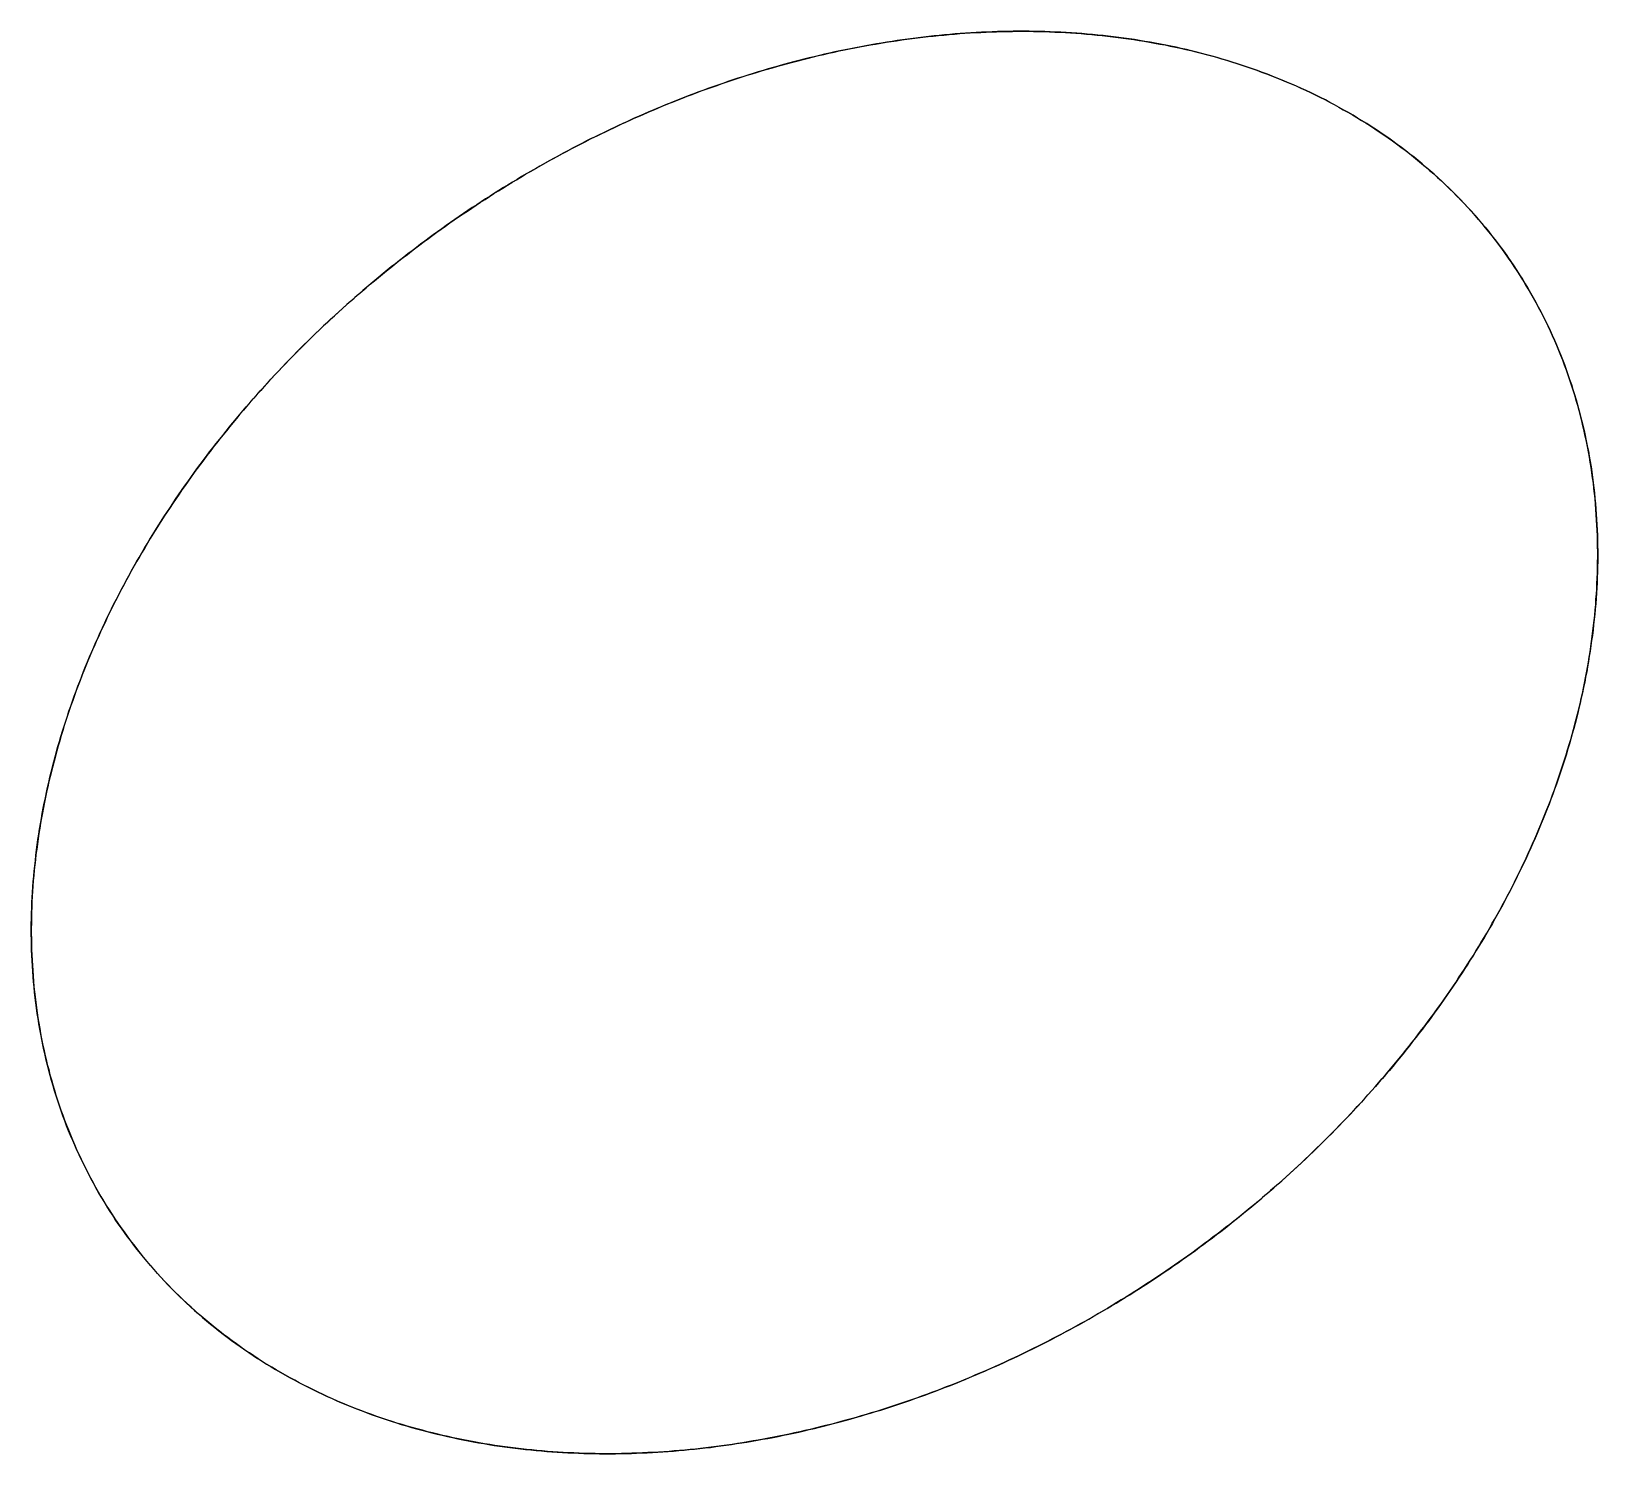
# Model space of a CAD drawing. Extents: x -88 to 61, y -41 to 84.
# Drawn here: x -74.4 to -59.6, y 55.78 to 69.22 of the extents above; entities that cross this region are included whole.
import ezdxf

# ---------------------------------------------------------------- set-up
doc = ezdxf.new("R2010")
doc.units = 0
doc.layers.get('0').update_dxf_attribs({"linetype": 'continuous'})

# ---------------------------------------------------------------- blocks, each defined once
blk = doc.blocks.new('CUT')
at = {"color": 0}
for points in [[(-60.447, 67.089), (-60.418, 67.047), (-60.39, 67.006), (-60.363, 66.964), (-60.336, 66.922), (-60.309, 66.88), (-60.283, 66.837), (-60.257, 66.794), (-60.232, 66.751), (-60.207, 66.708), (-60.183, 66.664), (-60.16, 66.62), (-60.136, 66.576), (-60.114, 66.531), (-60.091, 66.486), (-60.07, 66.441), (-60.048, 66.396), (-60.027, 66.351), (-60.007, 66.305), (-59.987, 66.259), (-59.968, 66.213), (-59.949, 66.167), (-59.931, 66.12), (-59.913, 66.073), (-59.896, 66.026), (-59.879, 65.979), (-59.863, 65.932), (-59.847, 65.885), (-59.832, 65.837), (-59.817, 65.789), (-59.802, 65.741), (-59.789, 65.693), (-59.775, 65.645), (-59.762, 65.597), (-59.75, 65.548), (-59.738, 65.5), (-59.727, 65.451), (-59.716, 65.402), (-59.706, 65.353), (-59.696, 65.304), (-59.686, 65.255), (-59.678, 65.206), (-59.669, 65.157), (-59.661, 65.107), (-59.654, 65.058), (-59.647, 65.008), (-59.64, 64.959), (-59.634, 64.909), (-59.629, 64.86), (-59.624, 64.81), (-59.619, 64.76), (-59.615, 64.71), (-59.611, 64.66), (-59.608, 64.61), (-59.605, 64.561), (-59.603, 64.511), (-59.601, 64.461), (-59.6, 64.411), (-59.599, 64.361), (-59.598, 64.311), (-59.598, 64.261), (-59.598, 64.211), (-59.599, 64.161), (-59.601, 64.111), (-59.602, 64.061), (-59.604, 64.011), (-59.607, 63.961), (-59.61, 63.911), (-59.613, 63.861), (-59.617, 63.811), (-59.621, 63.761), (-59.626, 63.712), (-59.631, 63.662), (-59.636, 63.612), (-59.642, 63.562), (-59.648, 63.513), (-59.655, 63.463), (-59.662, 63.414), (-59.669, 63.364), (-59.677, 63.315), (-59.685, 63.266), (-59.694, 63.216), (-59.702, 63.167), (-59.712, 63.118), (-59.721, 63.069), (-59.731, 63.02), (-59.742, 62.971), (-59.753, 62.922), (-59.764, 62.873), (-59.775, 62.825), (-59.787, 62.776), (-59.799, 62.728), (-59.812, 62.679), (-59.825, 62.631), (-59.838, 62.583), (-59.851, 62.535), (-59.865, 62.487), (-59.879, 62.439), (-59.894, 62.391), (-59.909, 62.343), (-59.924, 62.295), (-59.94, 62.248), (-59.956, 62.201), (-59.972, 62.153), (-59.988, 62.106), (-60.005, 62.059), (-60.022, 62.012), (-60.04, 61.965), (-60.057, 61.918), (-60.075, 61.872), (-60.094, 61.825), (-60.112, 61.779), (-60.131, 61.733), (-60.151, 61.686), (-60.17, 61.64), (-60.19, 61.594), (-60.21, 61.549), (-60.23, 61.503), (-60.251, 61.457), (-60.272, 61.412), (-60.293, 61.367), (-60.315, 61.322), (-60.336, 61.277), (-60.359, 61.232), (-60.381, 61.187), (-60.403, 61.142), (-60.426, 61.098), (-60.449, 61.054), (-60.473, 61.009), (-60.496, 60.965), (-60.52, 60.921), (-60.544, 60.878), (-60.569, 60.834), (-60.593, 60.79), (-60.618, 60.747), (-60.643, 60.704), (-60.669, 60.661), (-60.694, 60.618), (-60.72, 60.575), (-60.746, 60.532), (-60.773, 60.49), (-60.799, 60.448), (-60.826, 60.405), (-60.853, 60.363), (-60.88, 60.321), (-60.908, 60.28), (-60.936, 60.238), (-60.964, 60.197), (-60.992, 60.155), (-61.02, 60.114), (-61.049, 60.073), (-61.078, 60.032), (-61.107, 59.992), (-61.136, 59.951), (-61.165, 59.911), (-61.195, 59.87), (-61.225, 59.83), (-61.255, 59.79), (-61.285, 59.751), (-61.316, 59.711), (-61.347, 59.672), (-61.378, 59.632), (-61.409, 59.593), (-61.44, 59.554), (-61.472, 59.515), (-61.503, 59.477), (-61.535, 59.438), (-61.567, 59.4), (-61.6, 59.362), (-61.632, 59.324), (-61.665, 59.286), (-61.698, 59.248), (-61.731, 59.211), (-61.764, 59.174), (-61.798, 59.136), (-61.831, 59.099), (-61.865, 59.063), (-61.899, 59.026), (-61.933, 58.989), (-61.967, 58.953), (-62.002, 58.917), (-62.037, 58.881), (-62.072, 58.845), (-62.107, 58.809), (-62.142, 58.774), (-62.177, 58.739), (-62.213, 58.703), (-62.249, 58.668), (-62.285, 58.634), (-62.321, 58.599), (-62.357, 58.565), (-62.393, 58.53), (-62.43, 58.496), (-62.467, 58.462), (-62.503, 58.429), (-62.541, 58.395), (-62.578, 58.362), (-62.615, 58.328), (-62.653, 58.295), (-62.69, 58.263), (-62.728, 58.23), (-62.766, 58.197), (-62.804, 58.165), (-62.843, 58.133), (-62.881, 58.101), (-62.92, 58.069), (-62.958, 58.038), (-62.997, 58.006), (-63.036, 57.975), (-63.076, 57.944), (-63.115, 57.913), (-63.154, 57.882), (-63.194, 57.852), (-63.234, 57.822), (-63.274, 57.792), (-63.314, 57.762), (-63.354, 57.732), (-63.394, 57.702), (-63.435, 57.673), (-63.475, 57.644), (-63.516, 57.615), (-63.557, 57.586), (-63.598, 57.557), (-63.639, 57.529), (-63.681, 57.501), (-63.722, 57.473), (-63.764, 57.445), (-63.805, 57.417), (-63.847, 57.39), (-63.889, 57.363), (-63.931, 57.336), (-63.973, 57.309), (-64.016, 57.282), (-64.058, 57.256), (-64.101, 57.23), (-64.143, 57.204), (-64.186, 57.178), (-64.229, 57.152), (-64.272, 57.127), (-64.315, 57.101), (-64.358, 57.076), (-64.402, 57.052), (-64.445, 57.027), (-64.489, 57.003), (-64.533, 56.978), (-64.577, 56.954), (-64.621, 56.931), (-64.665, 56.907), (-64.709, 56.884), (-64.753, 56.861), (-64.798, 56.838), (-64.842, 56.815), (-64.887, 56.792), (-64.932, 56.77), (-64.977, 56.748), (-65.021, 56.726), (-65.067, 56.705), (-65.112, 56.683), (-65.157, 56.662), (-65.202, 56.641), (-65.248, 56.62), (-65.293, 56.6), (-65.339, 56.579), (-65.385, 56.559), (-65.431, 56.539), (-65.477, 56.52), (-65.523, 56.5), (-65.569, 56.481), (-65.615, 56.462), (-65.662, 56.443), (-65.708, 56.425), (-65.755, 56.407), (-65.801, 56.389), (-65.848, 56.371), (-65.895, 56.353), (-65.942, 56.336), (-65.989, 56.319), (-66.036, 56.302), (-66.083, 56.285), (-66.13, 56.269), (-66.178, 56.253), (-66.225, 56.237), (-66.272, 56.221), (-66.32, 56.206), (-66.368, 56.191), (-66.415, 56.176), (-66.463, 56.161), (-66.511, 56.147), (-66.559, 56.133), (-66.607, 56.119), (-66.655, 56.105), (-66.703, 56.092), (-66.752, 56.079), (-66.8, 56.066), (-66.848, 56.053), (-66.897, 56.041), (-66.945, 56.029), (-66.994, 56.017), (-67.042, 56.005), (-67.091, 55.994), (-67.14, 55.983), (-67.189, 55.972), (-67.238, 55.961), (-67.287, 55.951), (-67.336, 55.941), (-67.385, 55.932), (-67.434, 55.922), (-67.483, 55.913), (-67.532, 55.904), (-67.581, 55.896), (-67.631, 55.887), (-67.68, 55.879), (-67.729, 55.872), (-67.779, 55.864), (-67.828, 55.857), (-67.878, 55.85), (-67.927, 55.844), (-67.977, 55.837), (-68.027, 55.831), (-68.076, 55.826), (-68.126, 55.82), (-68.176, 55.815), (-68.226, 55.81), (-68.275, 55.806), (-68.325, 55.802), (-68.375, 55.798), (-68.425, 55.794), (-68.475, 55.791), (-68.525, 55.788), (-68.575, 55.786), (-68.625, 55.783), (-68.675, 55.781), (-68.725, 55.78), (-68.774, 55.778), (-68.824, 55.777), (-68.874, 55.776), (-68.924, 55.776), (-68.974, 55.776), (-69.024, 55.776), (-69.074, 55.777), (-69.124, 55.778), (-69.174, 55.779), (-69.224, 55.781), (-69.274, 55.783), (-69.324, 55.785), (-69.374, 55.788), (-69.424, 55.791), (-69.474, 55.794), (-69.524, 55.798), (-69.574, 55.802), (-69.624, 55.806), (-69.673, 55.811), (-69.723, 55.816), (-69.773, 55.822), (-69.822, 55.827), (-69.872, 55.834), (-69.922, 55.84), (-69.971, 55.847), (-70.021, 55.854), (-70.07, 55.862), (-70.119, 55.87), (-70.169, 55.879), (-70.218, 55.887), (-70.267, 55.897), (-70.316, 55.906), (-70.365, 55.916), (-70.414, 55.926), (-70.463, 55.937), (-70.512, 55.948), (-70.56, 55.96), (-70.609, 55.972), (-70.657, 55.984), (-70.706, 55.997), (-70.754, 56.01), (-70.802, 56.023), (-70.85, 56.037), (-70.898, 56.051), (-70.946, 56.066), (-70.993, 56.081), (-71.041, 56.097), (-71.088, 56.112), (-71.136, 56.129), (-71.183, 56.145), (-71.23, 56.163), (-71.277, 56.18), (-71.323, 56.198), (-71.37, 56.217), (-71.416, 56.235), (-71.462, 56.255), (-71.508, 56.274), (-71.554, 56.294), (-71.6, 56.315), (-71.645, 56.336), (-71.69, 56.357), (-71.735, 56.379), (-71.78, 56.401), (-71.825, 56.424), (-71.869, 56.447), (-71.913, 56.47), (-71.957, 56.494), (-72.001, 56.518), (-72.044, 56.543), (-72.087, 56.568), (-72.13, 56.594), (-72.173, 56.62), (-72.216, 56.646), (-72.258, 56.673), (-72.3, 56.7), (-72.341, 56.728), (-72.383, 56.756), (-72.424, 56.785), (-72.464, 56.814), (-72.505, 56.843), (-72.545, 56.873), (-72.585, 56.903), (-72.624, 56.934), (-72.664, 56.965), (-72.702, 56.996), (-72.741, 57.028), (-72.779, 57.06), (-72.817, 57.093), (-72.854, 57.126), (-72.892, 57.16), (-72.928, 57.194), (-72.965, 57.228), (-73.001, 57.263), (-73.036, 57.298), (-73.072, 57.333), (-73.107, 57.369), (-73.141, 57.405), (-73.175, 57.442), (-73.209, 57.479), (-73.242, 57.516), (-73.275, 57.554), (-73.307, 57.592), (-73.339, 57.63), (-73.371, 57.669), (-73.402, 57.708), (-73.433, 57.747), (-73.463, 57.787), (-73.493, 57.827), (-73.522, 57.868), (-73.551, 57.909), (-73.58, 57.95), (-73.608, 57.991), (-73.635, 58.033), (-73.662, 58.075), (-73.689, 58.117), (-73.715, 58.16), (-73.741, 58.203), (-73.766, 58.246), (-73.791, 58.289), (-73.815, 58.333), (-73.839, 58.377), (-73.862, 58.421), (-73.885, 58.466), (-73.907, 58.51), (-73.929, 58.555), (-73.95, 58.601), (-73.971, 58.646), (-73.991, 58.692), (-74.011, 58.738), (-74.031, 58.784), (-74.049, 58.83), (-74.068, 58.877), (-74.086, 58.923), (-74.103, 58.97), (-74.12, 59.017), (-74.136, 59.065), (-74.152, 59.112), (-74.167, 59.16), (-74.182, 59.207), (-74.197, 59.255), (-74.21, 59.303), (-74.224, 59.351), (-74.237, 59.4), (-74.249, 59.448), (-74.261, 59.497), (-74.272, 59.545), (-74.283, 59.594), (-74.294, 59.643), (-74.303, 59.692), (-74.313, 59.741), (-74.322, 59.79), (-74.33, 59.84), (-74.338, 59.889), (-74.346, 59.939), (-74.353, 59.988), (-74.359, 60.038), (-74.365, 60.087), (-74.371, 60.137), (-74.376, 60.187), (-74.381, 60.236), (-74.385, 60.286), (-74.389, 60.336), (-74.392, 60.386), (-74.395, 60.436), (-74.397, 60.486), (-74.399, 60.536), (-74.4, 60.586), (-74.401, 60.636), (-74.402, 60.686), (-74.402, 60.736), (-74.402, 60.786), (-74.401, 60.836), (-74.4, 60.886), (-74.398, 60.936), (-74.396, 60.986), (-74.393, 61.036), (-74.39, 61.086), (-74.387, 61.136), (-74.383, 61.185), (-74.379, 61.235), (-74.375, 61.285), (-74.37, 61.335), (-74.364, 61.384), (-74.359, 61.434), (-74.352, 61.484), (-74.346, 61.533), (-74.339, 61.583), (-74.331, 61.632), (-74.324, 61.682), (-74.316, 61.731), (-74.307, 61.78), (-74.298, 61.829), (-74.289, 61.879), (-74.279, 61.928), (-74.269, 61.977), (-74.259, 62.026), (-74.248, 62.074), (-74.237, 62.123), (-74.226, 62.172), (-74.214, 62.22), (-74.202, 62.269), (-74.189, 62.317), (-74.176, 62.366), (-74.163, 62.414), (-74.15, 62.462), (-74.136, 62.51), (-74.122, 62.558), (-74.107, 62.606), (-74.092, 62.654), (-74.077, 62.701), (-74.061, 62.749), (-74.046, 62.796), (-74.029, 62.843), (-74.013, 62.891), (-73.996, 62.938), (-73.979, 62.985), (-73.962, 63.032), (-73.944, 63.078), (-73.926, 63.125), (-73.908, 63.172), (-73.889, 63.218), (-73.87, 63.264), (-73.851, 63.31), (-73.831, 63.356), (-73.812, 63.402), (-73.791, 63.448), (-73.771, 63.494), (-73.75, 63.539), (-73.729, 63.585), (-73.708, 63.63), (-73.687, 63.675), (-73.665, 63.72), (-73.643, 63.765), (-73.621, 63.81), (-73.598, 63.854), (-73.575, 63.899), (-73.552, 63.943), (-73.529, 63.988), (-73.505, 64.032), (-73.481, 64.076), (-73.457, 64.119), (-73.433, 64.163), (-73.408, 64.207), (-73.383, 64.25), (-73.358, 64.293), (-73.333, 64.336), (-73.307, 64.379), (-73.282, 64.422), (-73.255, 64.465), (-73.229, 64.507), (-73.203, 64.549), (-73.176, 64.592), (-73.149, 64.634), (-73.122, 64.676), (-73.094, 64.717), (-73.066, 64.759), (-73.038, 64.801), (-73.01, 64.842), (-72.982, 64.883), (-72.953, 64.924), (-72.924, 64.965), (-72.895, 65.006), (-72.866, 65.046), (-72.837, 65.087), (-72.807, 65.127), (-72.777, 65.167), (-72.747, 65.207), (-72.717, 65.247), (-72.686, 65.286), (-72.656, 65.326), (-72.625, 65.365), (-72.593, 65.404), (-72.562, 65.443), (-72.531, 65.482), (-72.499, 65.521), (-72.467, 65.559), (-72.435, 65.597), (-72.403, 65.636), (-72.37, 65.674), (-72.337, 65.711), (-72.305, 65.749), (-72.271, 65.787), (-72.238, 65.824), (-72.205, 65.861), (-72.171, 65.898), (-72.137, 65.935), (-72.103, 65.972), (-72.069, 66.008), (-72.035, 66.044), (-72, 66.081), (-71.966, 66.117), (-71.931, 66.152), (-71.896, 66.188), (-71.861, 66.224), (-71.825, 66.259), (-71.79, 66.294), (-71.754, 66.329), (-71.718, 66.364), (-71.682, 66.399), (-71.646, 66.433), (-71.609, 66.467), (-71.573, 66.501), (-71.536, 66.535), (-71.499, 66.569), (-71.462, 66.603), (-71.425, 66.636), (-71.388, 66.669), (-71.35, 66.702), (-71.312, 66.735), (-71.274, 66.768), (-71.236, 66.8), (-71.198, 66.833), (-71.16, 66.865), (-71.122, 66.897), (-71.083, 66.929), (-71.044, 66.96), (-71.005, 66.992), (-70.966, 67.023), (-70.927, 67.054), (-70.888, 67.085), (-70.848, 67.115), (-70.809, 67.146), (-70.769, 67.176), (-70.729, 67.206), (-70.689, 67.236), (-70.649, 67.266), (-70.608, 67.296), (-70.568, 67.325), (-70.527, 67.354), (-70.487, 67.383), (-70.446, 67.412), (-70.405, 67.441), (-70.364, 67.469), (-70.322, 67.497), (-70.281, 67.525), (-70.239, 67.553), (-70.198, 67.581), (-70.156, 67.608), (-70.114, 67.635), (-70.072, 67.662), (-70.03, 67.689), (-69.987, 67.716), (-69.945, 67.742), (-69.902, 67.769), (-69.86, 67.795), (-69.817, 67.82), (-69.774, 67.846), (-69.731, 67.872), (-69.688, 67.897), (-69.645, 67.922), (-69.601, 67.947), (-69.558, 67.971), (-69.514, 67.996), (-69.47, 68.02), (-69.426, 68.044), (-69.382, 68.068), (-69.338, 68.091), (-69.294, 68.115), (-69.25, 68.138), (-69.205, 68.161), (-69.161, 68.183), (-69.116, 68.206), (-69.071, 68.228), (-69.027, 68.25), (-68.982, 68.272), (-68.937, 68.294), (-68.891, 68.315), (-68.846, 68.337), (-68.801, 68.358), (-68.755, 68.378), (-68.71, 68.399), (-68.664, 68.419), (-68.618, 68.439), (-68.572, 68.459), (-68.526, 68.479), (-68.48, 68.498), (-68.434, 68.518), (-68.388, 68.537), (-68.342, 68.555), (-68.295, 68.574), (-68.249, 68.592), (-68.202, 68.61), (-68.155, 68.628), (-68.108, 68.646), (-68.062, 68.663), (-68.015, 68.68), (-67.967, 68.697), (-67.92, 68.713), (-67.873, 68.73), (-67.826, 68.746), (-67.778, 68.762), (-67.731, 68.778), (-67.683, 68.793), (-67.636, 68.808), (-67.588, 68.823), (-67.54, 68.838), (-67.492, 68.852), (-67.444, 68.866), (-67.396, 68.88), (-67.348, 68.894), (-67.3, 68.907), (-67.252, 68.921), (-67.204, 68.933), (-67.155, 68.946), (-67.107, 68.959), (-67.058, 68.971), (-67.01, 68.982), (-66.961, 68.994), (-66.912, 69.005), (-66.864, 69.016), (-66.815, 69.027), (-66.766, 69.038), (-66.717, 69.048), (-66.668, 69.058), (-66.619, 69.068), (-66.57, 69.077), (-66.521, 69.086), (-66.471, 69.095), (-66.422, 69.104), (-66.373, 69.112), (-66.323, 69.12), (-66.274, 69.128), (-66.225, 69.135), (-66.175, 69.142), (-66.126, 69.149), (-66.076, 69.156), (-66.026, 69.162), (-65.977, 69.168), (-65.927, 69.174), (-65.877, 69.179), (-65.828, 69.184), (-65.778, 69.189), (-65.728, 69.194), (-65.678, 69.198), (-65.628, 69.202), (-65.579, 69.205), (-65.529, 69.209), (-65.479, 69.212), (-65.429, 69.214), (-65.379, 69.217), (-65.329, 69.219), (-65.279, 69.22), (-65.229, 69.222), (-65.179, 69.223), (-65.129, 69.223), (-65.079, 69.224), (-65.029, 69.224), (-64.979, 69.224), (-64.929, 69.223), (-64.879, 69.222), (-64.829, 69.221), (-64.779, 69.219), (-64.729, 69.217), (-64.679, 69.215), (-64.629, 69.212), (-64.579, 69.209), (-64.529, 69.206), (-64.48, 69.202), (-64.43, 69.198), (-64.38, 69.194), (-64.33, 69.189), (-64.28, 69.184), (-64.231, 69.179), (-64.181, 69.173), (-64.131, 69.167), (-64.082, 69.16), (-64.032, 69.153), (-63.983, 69.146), (-63.933, 69.138), (-63.884, 69.13), (-63.835, 69.122), (-63.786, 69.113), (-63.736, 69.104), (-63.687, 69.095), (-63.638, 69.085), (-63.589, 69.074), (-63.541, 69.064), (-63.492, 69.053), (-63.443, 69.041), (-63.395, 69.029), (-63.346, 69.017), (-63.298, 69.004), (-63.249, 68.991), (-63.201, 68.978), (-63.153, 68.964), (-63.105, 68.95), (-63.058, 68.935), (-63.01, 68.92), (-62.962, 68.905), (-62.915, 68.889), (-62.868, 68.872), (-62.821, 68.856), (-62.774, 68.839), (-62.727, 68.821), (-62.68, 68.803), (-62.634, 68.785), (-62.587, 68.766), (-62.541, 68.747), (-62.495, 68.727), (-62.449, 68.707), (-62.404, 68.687), (-62.358, 68.666), (-62.313, 68.644), (-62.268, 68.623), (-62.223, 68.601), (-62.178, 68.578), (-62.134, 68.555), (-62.09, 68.532), (-62.046, 68.508), (-62.002, 68.483), (-61.959, 68.459), (-61.916, 68.434), (-61.873, 68.408), (-61.83, 68.382), (-61.787, 68.356), (-61.745, 68.329), (-61.703, 68.302), (-61.662, 68.274), (-61.62, 68.246), (-61.579, 68.217), (-61.538, 68.188), (-61.498, 68.159), (-61.458, 68.129), (-61.418, 68.099), (-61.378, 68.068), (-61.339, 68.037), (-61.3, 68.006), (-61.262, 67.974), (-61.224, 67.942), (-61.186, 67.909), (-61.148, 67.876), (-61.111, 67.843), (-61.074, 67.809), (-61.038, 67.775), (-61.002, 67.74), (-60.966, 67.705), (-60.931, 67.669), (-60.896, 67.634), (-60.861, 67.597), (-60.827, 67.561), (-60.794, 67.524), (-60.76, 67.487), (-60.727, 67.449), (-60.695, 67.411), (-60.663, 67.373), (-60.631, 67.334), (-60.6, 67.295), (-60.569, 67.255), (-60.539, 67.216), (-60.509, 67.176), (-60.48, 67.135), (-60.451, 67.094)], [(-60.447, 67.089), (-60.476, 67.129), (-60.505, 67.17), (-60.535, 67.21), (-60.565, 67.25), (-60.596, 67.289), (-60.627, 67.328), (-60.658, 67.367), (-60.69, 67.406), (-60.723, 67.444), (-60.756, 67.481), (-60.789, 67.519), (-60.823, 67.556), (-60.857, 67.592), (-60.891, 67.629), (-60.926, 67.664), (-60.961, 67.7), (-60.997, 67.735), (-61.033, 67.77), (-61.069, 67.804), (-61.106, 67.838), (-61.143, 67.872), (-61.18, 67.905), (-61.218, 67.937), (-61.256, 67.97), (-61.295, 68.002), (-61.334, 68.033), (-61.373, 68.064), (-61.412, 68.095), (-61.452, 68.125), (-61.492, 68.155), (-61.533, 68.184), (-61.573, 68.213), (-61.615, 68.242), (-61.656, 68.27), (-61.697, 68.298), (-61.739, 68.325), (-61.781, 68.352), (-61.824, 68.378), (-61.867, 68.404), (-61.91, 68.43), (-61.953, 68.455), (-61.996, 68.48), (-62.04, 68.504), (-62.084, 68.528), (-62.128, 68.552), (-62.172, 68.575), (-62.217, 68.597), (-62.262, 68.62), (-62.307, 68.641), (-62.352, 68.663), (-62.397, 68.684), (-62.443, 68.704), (-62.489, 68.724), (-62.535, 68.744), (-62.581, 68.763), (-62.627, 68.782), (-62.674, 68.801), (-62.72, 68.819), (-62.767, 68.836), (-62.814, 68.853), (-62.861, 68.87), (-62.908, 68.886), (-62.956, 68.902), (-63.003, 68.918), (-63.051, 68.933), (-63.099, 68.948), (-63.147, 68.962), (-63.195, 68.976), (-63.243, 68.989), (-63.291, 69.003), (-63.339, 69.015), (-63.388, 69.028), (-63.436, 69.039), (-63.485, 69.051), (-63.534, 69.062), (-63.583, 69.073), (-63.632, 69.083), (-63.681, 69.093), (-63.73, 69.103), (-63.779, 69.112), (-63.828, 69.121), (-63.877, 69.129), (-63.927, 69.137), (-63.976, 69.145), (-64.025, 69.152), (-64.075, 69.159), (-64.125, 69.166), (-64.174, 69.172), (-64.224, 69.178), (-64.273, 69.184), (-64.323, 69.189), (-64.373, 69.193), (-64.423, 69.198), (-64.473, 69.202), (-64.522, 69.206), (-64.572, 69.209), (-64.622, 69.212), (-64.672, 69.215), (-64.722, 69.217), (-64.772, 69.219), (-64.822, 69.221), (-64.872, 69.222), (-64.922, 69.223), (-64.972, 69.224), (-65.022, 69.224), (-65.072, 69.224), (-65.122, 69.224), (-65.172, 69.223), (-65.222, 69.222), (-65.272, 69.221), (-65.322, 69.219), (-65.372, 69.217), (-65.422, 69.215), (-65.472, 69.212), (-65.522, 69.209), (-65.572, 69.206), (-65.622, 69.202), (-65.671, 69.199), (-65.721, 69.194), (-65.771, 69.19), (-65.821, 69.185), (-65.87, 69.18), (-65.92, 69.175), (-65.97, 69.169), (-66.02, 69.163), (-66.069, 69.157), (-66.119, 69.15), (-66.168, 69.143), (-66.218, 69.136), (-66.267, 69.129), (-66.317, 69.121), (-66.366, 69.113), (-66.415, 69.105), (-66.465, 69.096), (-66.514, 69.088), (-66.563, 69.078), (-66.612, 69.069), (-66.661, 69.059), (-66.71, 69.049), (-66.759, 69.039), (-66.808, 69.029), (-66.857, 69.018), (-66.905, 69.007), (-66.954, 68.996), (-67.003, 68.984), (-67.051, 68.972), (-67.1, 68.96), (-67.148, 68.948), (-67.197, 68.935), (-67.245, 68.922), (-67.293, 68.909), (-67.342, 68.896), (-67.39, 68.882), (-67.438, 68.868), (-67.486, 68.854), (-67.533, 68.84), (-67.581, 68.825), (-67.629, 68.81), (-67.677, 68.795), (-67.724, 68.78), (-67.772, 68.764), (-67.819, 68.748), (-67.867, 68.732), (-67.914, 68.716), (-67.961, 68.699), (-68.008, 68.682), (-68.055, 68.665), (-68.102, 68.648), (-68.149, 68.63), (-68.195, 68.613), (-68.242, 68.595), (-68.289, 68.576), (-68.335, 68.558), (-68.381, 68.539), (-68.428, 68.52), (-68.474, 68.501), (-68.52, 68.482), (-68.566, 68.462), (-68.612, 68.442), (-68.658, 68.422), (-68.703, 68.402), (-68.749, 68.381), (-68.794, 68.36), (-68.84, 68.34), (-68.885, 68.318), (-68.93, 68.297), (-68.975, 68.275), (-69.02, 68.253), (-69.065, 68.231), (-69.11, 68.209), (-69.155, 68.187), (-69.199, 68.164), (-69.244, 68.141), (-69.288, 68.118), (-69.332, 68.095), (-69.376, 68.071), (-69.42, 68.047), (-69.464, 68.023), (-69.508, 67.999), (-69.552, 67.975), (-69.595, 67.95), (-69.638, 67.925), (-69.682, 67.9), (-69.725, 67.875), (-69.768, 67.85), (-69.811, 67.824), (-69.854, 67.798), (-69.896, 67.772), (-69.939, 67.746), (-69.982, 67.72), (-70.024, 67.693), (-70.066, 67.666), (-70.108, 67.639), (-70.15, 67.612), (-70.192, 67.584), (-70.234, 67.557), (-70.275, 67.529), (-70.317, 67.501), (-70.358, 67.473), (-70.399, 67.444), (-70.44, 67.416), (-70.481, 67.387), (-70.522, 67.358), (-70.562, 67.329), (-70.603, 67.3), (-70.643, 67.27), (-70.683, 67.24), (-70.723, 67.211), (-70.763, 67.18), (-70.803, 67.15), (-70.843, 67.12), (-70.882, 67.089), (-70.922, 67.058), (-70.961, 67.027), (-71, 66.996), (-71.039, 66.965), (-71.078, 66.933), (-71.116, 66.901), (-71.155, 66.869), (-71.193, 66.837), (-71.231, 66.805), (-71.269, 66.772), (-71.307, 66.74), (-71.345, 66.707), (-71.382, 66.674), (-71.42, 66.641), (-71.457, 66.607), (-71.494, 66.574), (-71.531, 66.54), (-71.568, 66.506), (-71.604, 66.472), (-71.641, 66.438), (-71.677, 66.403), (-71.713, 66.369), (-71.749, 66.334), (-71.785, 66.299), (-71.82, 66.264), (-71.856, 66.229), (-71.891, 66.193), (-71.926, 66.157), (-71.961, 66.122), (-71.996, 66.086), (-72.03, 66.05), (-72.064, 66.013), (-72.099, 65.977), (-72.133, 65.94), (-72.166, 65.903), (-72.2, 65.866), (-72.234, 65.829), (-72.267, 65.792), (-72.3, 65.754), (-72.333, 65.717), (-72.366, 65.679), (-72.398, 65.641), (-72.43, 65.603), (-72.463, 65.564), (-72.494, 65.526), (-72.526, 65.487), (-72.558, 65.448), (-72.589, 65.41), (-72.62, 65.37), (-72.651, 65.331), (-72.682, 65.292), (-72.712, 65.252), (-72.743, 65.212), (-72.773, 65.172), (-72.803, 65.132), (-72.833, 65.092), (-72.862, 65.052), (-72.891, 65.011), (-72.92, 64.971), (-72.949, 64.93), (-72.978, 64.889), (-73.006, 64.848), (-73.034, 64.806), (-73.062, 64.765), (-73.09, 64.723), (-73.118, 64.682), (-73.145, 64.64), (-73.172, 64.598), (-73.199, 64.555), (-73.225, 64.513), (-73.252, 64.471), (-73.278, 64.428), (-73.304, 64.385), (-73.329, 64.342), (-73.355, 64.299), (-73.38, 64.256), (-73.405, 64.213), (-73.43, 64.169), (-73.454, 64.125), (-73.478, 64.082), (-73.502, 64.038), (-73.526, 63.994), (-73.549, 63.949), (-73.572, 63.905), (-73.595, 63.861), (-73.618, 63.816), (-73.64, 63.771), (-73.662, 63.726), (-73.684, 63.681), (-73.705, 63.636), (-73.727, 63.591), (-73.748, 63.546), (-73.768, 63.5), (-73.789, 63.455), (-73.809, 63.409), (-73.829, 63.363), (-73.848, 63.317), (-73.867, 63.271), (-73.886, 63.224), (-73.905, 63.178), (-73.923, 63.132), (-73.941, 63.085), (-73.959, 63.038), (-73.977, 62.991), (-73.994, 62.944), (-74.011, 62.897), (-74.027, 62.85), (-74.043, 62.803), (-74.059, 62.755), (-74.075, 62.708), (-74.09, 62.66), (-74.105, 62.612), (-74.119, 62.565), (-74.134, 62.517), (-74.148, 62.469), (-74.161, 62.421), (-74.174, 62.372), (-74.187, 62.324), (-74.2, 62.276), (-74.212, 62.227), (-74.224, 62.179), (-74.236, 62.13), (-74.247, 62.081), (-74.257, 62.032), (-74.268, 61.983), (-74.278, 61.935), (-74.288, 61.885), (-74.297, 61.836), (-74.306, 61.787), (-74.314, 61.738), (-74.323, 61.689), (-74.33, 61.639), (-74.338, 61.59), (-74.345, 61.54), (-74.351, 61.491), (-74.358, 61.441), (-74.364, 61.391), (-74.369, 61.342), (-74.374, 61.292), (-74.379, 61.242), (-74.383, 61.192), (-74.387, 61.142), (-74.39, 61.093), (-74.393, 61.043), (-74.396, 60.993), (-74.398, 60.943), (-74.399, 60.893), (-74.401, 60.843), (-74.401, 60.793), (-74.402, 60.743), (-74.402, 60.693), (-74.401, 60.643), (-74.4, 60.593), (-74.399, 60.543), (-74.397, 60.493), (-74.395, 60.443), (-74.392, 60.393), (-74.389, 60.343), (-74.385, 60.293), (-74.381, 60.243), (-74.377, 60.194), (-74.372, 60.144), (-74.366, 60.094), (-74.36, 60.045), (-74.354, 59.995), (-74.347, 59.945), (-74.339, 59.896), (-74.331, 59.847), (-74.323, 59.797), (-74.314, 59.748), (-74.305, 59.699), (-74.295, 59.65), (-74.285, 59.601), (-74.274, 59.552), (-74.263, 59.504), (-74.251, 59.455), (-74.238, 59.407), (-74.226, 59.358), (-74.212, 59.31), (-74.199, 59.262), (-74.184, 59.214), (-74.17, 59.166), (-74.154, 59.119), (-74.138, 59.071), (-74.122, 59.024), (-74.105, 58.977), (-74.088, 58.93), (-74.07, 58.883), (-74.052, 58.837), (-74.033, 58.79), (-74.014, 58.744), (-73.994, 58.698), (-73.974, 58.652), (-73.953, 58.607), (-73.932, 58.562), (-73.91, 58.517), (-73.888, 58.472), (-73.865, 58.427), (-73.842, 58.383), (-73.818, 58.339), (-73.794, 58.295), (-73.77, 58.252), (-73.744, 58.209), (-73.719, 58.166), (-73.693, 58.123), (-73.666, 58.081), (-73.639, 58.039), (-73.612, 57.997), (-73.584, 57.955), (-73.555, 57.914), (-73.526, 57.873), (-73.497, 57.833), (-73.467, 57.793), (-73.437, 57.753), (-73.406, 57.713), (-73.375, 57.674), (-73.344, 57.635), (-73.312, 57.597), (-73.279, 57.559), (-73.247, 57.521), (-73.213, 57.484), (-73.18, 57.447), (-73.146, 57.41), (-73.111, 57.374), (-73.077, 57.338), (-73.041, 57.302), (-73.006, 57.267), (-72.97, 57.233), (-72.933, 57.198), (-72.897, 57.164), (-72.86, 57.131), (-72.822, 57.098), (-72.784, 57.065), (-72.746, 57.033), (-72.708, 57.001), (-72.669, 56.969), (-72.63, 56.938), (-72.59, 56.907), (-72.551, 56.877), (-72.51, 56.847), (-72.47, 56.818), (-72.429, 56.789), (-72.388, 56.76), (-72.347, 56.732), (-72.305, 56.704), (-72.264, 56.677), (-72.221, 56.65), (-72.179, 56.623), (-72.136, 56.597), (-72.093, 56.572), (-72.05, 56.546), (-72.007, 56.522), (-71.963, 56.497), (-71.919, 56.473), (-71.875, 56.45), (-71.831, 56.427), (-71.786, 56.404), (-71.742, 56.382), (-71.697, 56.36), (-71.651, 56.339), (-71.606, 56.318), (-71.56, 56.297), (-71.515, 56.277), (-71.469, 56.257), (-71.423, 56.238), (-71.376, 56.219), (-71.33, 56.201), (-71.283, 56.183), (-71.236, 56.165), (-71.189, 56.148), (-71.142, 56.131), (-71.095, 56.115), (-71.048, 56.099), (-71, 56.083), (-70.952, 56.068), (-70.905, 56.053), (-70.857, 56.039), (-70.809, 56.025), (-70.761, 56.011), (-70.712, 55.998), (-70.664, 55.986), (-70.616, 55.973), (-70.567, 55.961), (-70.518, 55.95), (-70.47, 55.939), (-70.421, 55.928), (-70.372, 55.917), (-70.323, 55.907), (-70.274, 55.898), (-70.225, 55.889), (-70.175, 55.88), (-70.126, 55.871), (-70.077, 55.863), (-70.027, 55.855), (-69.978, 55.848), (-69.929, 55.841), (-69.879, 55.835), (-69.829, 55.828), (-69.78, 55.822), (-69.73, 55.817), (-69.68, 55.812), (-69.631, 55.807), (-69.581, 55.802), (-69.531, 55.798), (-69.481, 55.795), (-69.431, 55.791), (-69.381, 55.788), (-69.331, 55.785), (-69.281, 55.783), (-69.231, 55.781), (-69.181, 55.779), (-69.131, 55.778), (-69.081, 55.777), (-69.031, 55.776), (-68.981, 55.776), (-68.931, 55.776), (-68.881, 55.776), (-68.831, 55.777), (-68.781, 55.778), (-68.731, 55.779), (-68.682, 55.781), (-68.632, 55.783), (-68.582, 55.785), (-68.532, 55.788), (-68.482, 55.791), (-68.432, 55.794), (-68.382, 55.797), (-68.332, 55.801), (-68.282, 55.805), (-68.232, 55.81), (-68.183, 55.815), (-68.133, 55.82), (-68.083, 55.825), (-68.034, 55.831), (-67.984, 55.836), (-67.934, 55.843), (-67.885, 55.849), (-67.835, 55.856), (-67.786, 55.863), (-67.736, 55.871), (-67.687, 55.878), (-67.638, 55.886), (-67.588, 55.894), (-67.539, 55.903), (-67.49, 55.912), (-67.441, 55.921), (-67.391, 55.93), (-67.342, 55.94), (-67.293, 55.95), (-67.244, 55.96), (-67.196, 55.971), (-67.147, 55.981), (-67.098, 55.992), (-67.049, 56.004), (-67.001, 56.015), (-66.952, 56.027), (-66.903, 56.039), (-66.855, 56.051), (-66.807, 56.064), (-66.758, 56.077), (-66.71, 56.09), (-66.662, 56.103), (-66.614, 56.117), (-66.566, 56.131), (-66.518, 56.145), (-66.47, 56.159), (-66.422, 56.174), (-66.374, 56.189), (-66.327, 56.204), (-66.279, 56.219), (-66.232, 56.235), (-66.184, 56.251), (-66.137, 56.267), (-66.09, 56.283), (-66.042, 56.3), (-65.995, 56.316), (-65.948, 56.334), (-65.901, 56.351), (-65.855, 56.368), (-65.808, 56.386), (-65.761, 56.404), (-65.715, 56.422), (-65.668, 56.441), (-65.622, 56.46), (-65.576, 56.478), (-65.529, 56.498), (-65.483, 56.517), (-65.437, 56.537), (-65.391, 56.556), (-65.346, 56.577), (-65.3, 56.597), (-65.254, 56.617), (-65.209, 56.638), (-65.163, 56.659), (-65.118, 56.68), (-65.073, 56.702), (-65.028, 56.723), (-64.983, 56.745), (-64.938, 56.767), (-64.893, 56.789), (-64.848, 56.812), (-64.804, 56.834), (-64.759, 56.857), (-64.715, 56.881), (-64.671, 56.904), (-64.627, 56.927), (-64.583, 56.951), (-64.539, 56.975), (-64.495, 56.999), (-64.451, 57.024), (-64.408, 57.048), (-64.365, 57.073), (-64.321, 57.098), (-64.278, 57.123), (-64.235, 57.149), (-64.192, 57.174), (-64.149, 57.2), (-64.106, 57.226), (-64.064, 57.252), (-64.021, 57.279), (-63.979, 57.305), (-63.937, 57.332), (-63.895, 57.359), (-63.853, 57.386), (-63.811, 57.414), (-63.769, 57.441), (-63.728, 57.469), (-63.686, 57.497), (-63.645, 57.525), (-63.604, 57.554), (-63.563, 57.582), (-63.522, 57.611), (-63.481, 57.64), (-63.441, 57.669), (-63.4, 57.698), (-63.36, 57.728), (-63.319, 57.757), (-63.279, 57.787), (-63.239, 57.817), (-63.2, 57.848), (-63.16, 57.878), (-63.12, 57.909), (-63.081, 57.94), (-63.042, 57.971), (-63.003, 58.002), (-62.964, 58.033), (-62.925, 58.065), (-62.886, 58.097), (-62.848, 58.128), (-62.81, 58.161), (-62.771, 58.193), (-62.733, 58.225), (-62.696, 58.258), (-62.658, 58.291), (-62.62, 58.324), (-62.583, 58.357), (-62.546, 58.39), (-62.509, 58.424), (-62.472, 58.458), (-62.435, 58.492), (-62.398, 58.526), (-62.362, 58.56), (-62.326, 58.594), (-62.29, 58.629), (-62.254, 58.664), (-62.218, 58.699), (-62.182, 58.734), (-62.147, 58.769), (-62.112, 58.804), (-62.076, 58.84), (-62.042, 58.876), (-62.007, 58.912), (-61.972, 58.948), (-61.938, 58.984), (-61.904, 59.021), (-61.87, 59.057), (-61.836, 59.094), (-61.802, 59.131), (-61.769, 59.168), (-61.735, 59.206), (-61.702, 59.243), (-61.669, 59.281), (-61.637, 59.319), (-61.604, 59.357), (-61.572, 59.395), (-61.54, 59.433), (-61.508, 59.471), (-61.476, 59.51), (-61.444, 59.549), (-61.413, 59.588), (-61.382, 59.627), (-61.351, 59.666), (-61.32, 59.706), (-61.29, 59.745), (-61.259, 59.785), (-61.229, 59.825), (-61.199, 59.865), (-61.17, 59.905), (-61.14, 59.945), (-61.111, 59.986), (-61.082, 60.027), (-61.053, 60.067), (-61.024, 60.108), (-60.996, 60.149), (-60.967, 60.191), (-60.939, 60.232), (-60.912, 60.274), (-60.884, 60.316), (-60.857, 60.357), (-60.83, 60.399), (-60.803, 60.442), (-60.776, 60.484), (-60.75, 60.526), (-60.724, 60.569), (-60.698, 60.612), (-60.672, 60.655), (-60.647, 60.698), (-60.622, 60.741), (-60.597, 60.784), (-60.572, 60.828), (-60.548, 60.872), (-60.524, 60.915), (-60.5, 60.959), (-60.476, 61.003), (-60.453, 61.047), (-60.429, 61.092), (-60.407, 61.136), (-60.384, 61.181), (-60.362, 61.226), (-60.34, 61.27), (-60.318, 61.315), (-60.296, 61.361), (-60.275, 61.406), (-60.254, 61.451), (-60.233, 61.497), (-60.213, 61.542), (-60.193, 61.588), (-60.173, 61.634), (-60.153, 61.68), (-60.134, 61.726), (-60.115, 61.772), (-60.096, 61.819), (-60.078, 61.865), (-60.06, 61.912), (-60.042, 61.959), (-60.025, 62.005), (-60.007, 62.052), (-59.991, 62.099), (-59.974, 62.147), (-59.958, 62.194), (-59.942, 62.241), (-59.926, 62.289), (-59.911, 62.336), (-59.896, 62.384), (-59.882, 62.432), (-59.867, 62.48), (-59.853, 62.528), (-59.84, 62.576), (-59.826, 62.624), (-59.813, 62.673), (-59.801, 62.721), (-59.789, 62.769), (-59.777, 62.818), (-59.765, 62.867), (-59.754, 62.915), (-59.743, 62.964), (-59.733, 63.013), (-59.723, 63.062), (-59.713, 63.111), (-59.704, 63.16), (-59.695, 63.209), (-59.686, 63.259), (-59.678, 63.308), (-59.67, 63.357), (-59.663, 63.407), (-59.656, 63.456), (-59.649, 63.506), (-59.643, 63.555), (-59.637, 63.605), (-59.631, 63.655), (-59.626, 63.705), (-59.622, 63.754), (-59.617, 63.804), (-59.614, 63.854), (-59.61, 63.904), (-59.607, 63.954), (-59.605, 64.004), (-59.602, 64.054), (-59.601, 64.104), (-59.599, 64.154), (-59.599, 64.204), (-59.598, 64.254), (-59.598, 64.304), (-59.599, 64.354), (-59.6, 64.404), (-59.601, 64.454), (-59.603, 64.504), (-59.605, 64.554), (-59.608, 64.603), (-59.611, 64.653), (-59.614, 64.703), (-59.618, 64.753), (-59.623, 64.803), (-59.628, 64.853), (-59.633, 64.902), (-59.639, 64.952), (-59.646, 65.002), (-59.653, 65.051), (-59.66, 65.101), (-59.668, 65.15), (-59.676, 65.199), (-59.685, 65.248), (-59.695, 65.298), (-59.704, 65.347), (-59.715, 65.395), (-59.725, 65.444), (-59.737, 65.493), (-59.748, 65.542), (-59.761, 65.59), (-59.773, 65.638), (-59.787, 65.687), (-59.8, 65.735), (-59.815, 65.783), (-59.829, 65.83), (-59.845, 65.878), (-59.86, 65.926), (-59.877, 65.973), (-59.893, 66.02), (-59.911, 66.067), (-59.928, 66.114), (-59.947, 66.16), (-59.965, 66.207), (-59.985, 66.253), (-60.004, 66.299), (-60.025, 66.344), (-60.045, 66.39), (-60.066, 66.435), (-60.088, 66.48), (-60.11, 66.525), (-60.133, 66.569), (-60.156, 66.614), (-60.18, 66.658), (-60.204, 66.702), (-60.229, 66.745), (-60.254, 66.788), (-60.279, 66.831), (-60.305, 66.874), (-60.332, 66.916), (-60.359, 66.958), (-60.386, 67), (-60.414, 67.042), (-60.443, 67.083)]]:
    blk.add_lwpolyline(points, close=True, dxfattribs=at)

msp = doc.modelspace()

# ---------------------------------------------------------------- block references
at = {"color": 0}
msp.add_blockref('CUT', (0, 0), dxfattribs=at)

doc.saveas('drawing.dxf')
